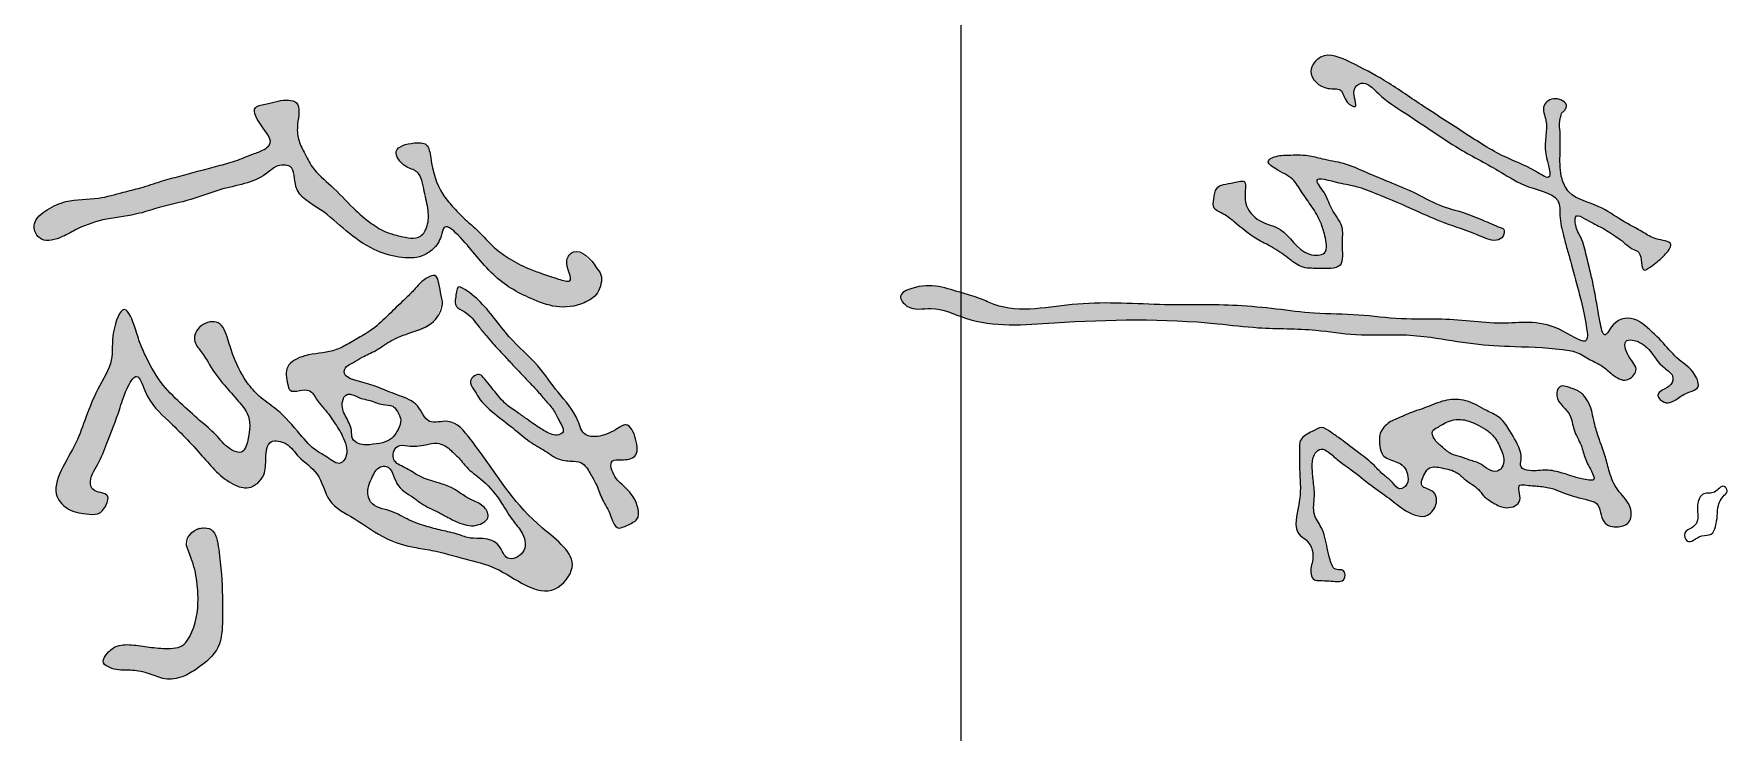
# Model space of a CAD drawing. Extents: x 174641 to 414490, y 73126 to 493158.
# Drawn here: x 317438 to 318976, y 74886 to 75520 of the extents above; entities that cross this region are included whole.
import ezdxf

# ---------------------------------------------------------------- set-up
doc = ezdxf.new("R2010")
doc.units = 0
doc.header["$LTSCALE"] = 1000
doc.header["$MEASUREMENT"] = 0
doc.layers.add('文字和字符', color=7, linetype='Continuous')

msp = doc.modelspace()

# ---------------------------------------------------------------- hatches: boundary and pattern name
at = {"layer": '文字和字符'}
h = msp.add_hatch(color=6, dxfattribs=at)
edge = h.paths.add_edge_path()
edge.add_spline(control_points=[(318824.4, 75431.6), (318824.4, 75431.3), (318824.5, 75406.8), (318824, 75391.5), (318834.5, 75370.1), (318859.4, 75366.1), (318879.6, 75350.8), (318898.1, 75341.7), (318910.4, 75333.1), (318930, 75332), (318917.8, 75317.1), (318910.9, 75312.2), (318896.5, 75300.9), (318900.2, 75321.9), (318889.2, 75325), (318878.9, 75334.3), (318863.5, 75344.1), (318850.5, 75350.3), (318837.7, 75357.9), (318838.1, 75344), (318844.8, 75334.5), (318849.1, 75315.2), (318854.1, 75296.2), (318857.7, 75275.2), (318860, 75262.6), (318864.3, 75240.7), (318873.9, 75262.7), (318891.1, 75263.4), (318905.5, 75252.4), (318918.1, 75240.4), (318931.6, 75223.5), (318946, 75215.4), (318952.6, 75198.3), (318940.3, 75195), (318932.5, 75190.2), (318923.6, 75184), (318916.1, 75186.7), (318910.2, 75195.8), (318925.6, 75198.2), (318928.2, 75211.2), (318914.7, 75218.7), (318908.4, 75231.2), (318898.4, 75239.9), (318891.5, 75242.1), (318880.8, 75243.4), (318885.8, 75225.6), (318897.6, 75216), (318884.3, 75202.4), (318871.8, 75210.5), (318863, 75219.3), (318851, 75224.3), (318841.9, 75230.9), (318818.6, 75235.8), (318787.2, 75235.8), (318745.1, 75238.2), (318711.6, 75244.7), (318676, 75248.1), (318641, 75245.4), (318597.5, 75253.2), (318555.4, 75252), (318476.7, 75262.3), (318388.6, 75260.6), (318299, 75252.7), (318257.3, 75274.4), (318234.3, 75267.6), (318221.7, 75283.4), (318249.7, 75296.3), (318272.4, 75287.3), (318297.3, 75280.6), (318329.4, 75264.9), (318388.4, 75279.4), (318460.9, 75273), (318521.4, 75275.2), (318566.5, 75270.6), (318603, 75265.7), (318641, 75266.1), (318679.5, 75260.3), (318723.7, 75262.6), (318775, 75254.3), (318812.8, 75262.7), (318850.9, 75234.8), (318847.5, 75263.7), (318841.8, 75284.1), (318835.4, 75309.4), (318830.3, 75326.3), (318826.6, 75340.9), (318823.5, 75353.8), (318825.1, 75374.9), (318794.2, 75379.5), (318767.4, 75397.7), (318727.5, 75417.6), (318691, 75444.5), (318662.5, 75461.5), (318646.8, 75479.8), (318633.4, 75468.8), (318643.3, 75450.6), (318627.9, 75458.9), (318627.5, 75472), (318609.3, 75468.7), (318592.7, 75484.2), (318609.5, 75506.1), (318637.8, 75493.1), (318666.4, 75478.1), (318700.1, 75454.4), (318735.8, 75431.9), (318771, 75408.5), (318794.6, 75400.9), (318820, 75384.1), (318806.6, 75418.7), (318815.4, 75435.1), (318806.6, 75455.6), (318819.7, 75464.5), (318832.9, 75456.9), (318828.5, 75450.4), (318825.4, 75448.4), (318825.1, 75444.7), (318823.4, 75440.2), (318824.4, 75431.7), (318824.4, 75431.6)], knot_values=[0, 0, 0, 0, 30.010681, 59.710914, 78.593199, 120.407305, 154.524141, 185.004149, 203.061643, 222.774317, 238.80713, 258.455944, 270.333782, 293.330836, 302.766156, 314.154011, 351.592667, 373.783884, 384.727657, 395.744414, 413.857163, 437.957453, 474.261753, 498.637383, 521.996218, 540.039757, 556.440551, 586.981856, 599.46137, 631.292047, 659.861277, 686.798362, 704.454635, 714.77327, 731.806988, 745.746399, 755.60273, 762.331918, 783.607358, 794.2488, 808.935268, 839.224822, 854.000646, 861.29652, 870.524529, 890.282084, 910.927322, 927.245681, 946.958313, 963.356978, 980.390735, 1000.003082, 1009.515457, 1078.314372, 1130.678307, 1184.843128, 1219.935368, 1279.461792, 1329.992924, 1402.614913, 1454.086505, 1659.988392, 1772.185683, 1817.246483, 1847.677046, 1862.240127, 1879.608782, 1944.488332, 1967.79145, 1986.349178, 2091.415626, 2201.453187, 2292.790848, 2342.000053, 2390.03078, 2446.006624, 2499.916829, 2551.206876, 2630.928051, 2705.368541, 2736.511304, 2751.139397, 2799.882761, 2838.437816, 2856.100871, 2874.060326, 2900.839764, 2911.90203, 2956.44123, 2995.684828, 3055.617738, 3138.927419, 3179.415616, 3204.798199, 3217.112426, 3237.828089, 3249.032304, 3266.585733, 3281.97368, 3312.759311, 3333.895438, 3372.534497, 3420.293911, 3476.863372, 3540.284988, 3599.822241, 3643.146119, 3661.15915, 3690.737213, 3733.200125, 3751.837118, 3768.448916, 3785.656639, 3792.541545, 3796.752385, 3800.355287, 3806.580356, 3819.839144, 3819.839144, 3819.839144, 3819.839144], degree=3, periodic=0)
h = msp.add_hatch(color=6, dxfattribs=at)
edge = h.paths.add_edge_path()
edge.add_spline(control_points=[(317949, 75308.3), (317948.9, 75308.5), (317931.4, 75329.9), (317918.1, 75312.2), (317931.8, 75292.3), (317911.5, 75298.7), (317900.9, 75302.3), (317885.1, 75308), (317870.5, 75315.4), (317855, 75326.8), (317843.4, 75340.4), (317829.7, 75351.9), (317818.9, 75363), (317804.7, 75380.1), (317800, 75398.9), (317796.8, 75421.6), (317781.5, 75422), (317761.6, 75416.4), (317774.1, 75398.9), (317790, 75396), (317792.5, 75376.9), (317797, 75361.4), (317796.8, 75346.9), (317789.1, 75332.4), (317772.5, 75336.3), (317757.7, 75339.8), (317743.1, 75348.9), (317726.5, 75363.5), (317710.1, 75381.8), (317691.9, 75396.3), (317684.3, 75412.1), (317677.7, 75424.9), (317677.1, 75439.5), (317682.7, 75461.5), (317661.2, 75460.4), (317650.6, 75456.7), (317633.4, 75454.3), (317645.8, 75435.4), (317656.6, 75421.6), (317646, 75414.2), (317635.5, 75410.8), (317621.7, 75404.7), (317599.3, 75398.9), (317576.9, 75392.6), (317553.3, 75386.6), (317536.5, 75380.6), (317517.3, 75376.1), (317495.2, 75369.4), (317470.5, 75370.7), (317450.9, 75361.6), (317438.5, 75352.1), (317438.4, 75340.6), (317446.6, 75329.8), (317464, 75335.1), (317481, 75345.9), (317505.2, 75353.2), (317530.8, 75355.5), (317555.6, 75364.3), (317581.6, 75369), (317607.4, 75379.8), (317631.9, 75383.9), (317648.4, 75391.6), (317658.4, 75401.5), (317676.3, 75402.4), (317672.9, 75374.3), (317700.1, 75361.8), (317721.5, 75340.9), (317744.7, 75324.2), (317768.8, 75316.7), (317788.5, 75316.2), (317802.1, 75324.9), (317808.2, 75333.9), (317810.8, 75350.3), (317829.5, 75332.3), (317839.6, 75318.9), (317854.9, 75301.7), (317871.4, 75288.6), (317890.8, 75279.3), (317912.9, 75270.5), (317934.9, 75273.4), (317950.2, 75282.5), (317953.4, 75293.3), (317955.3, 75300.9), (317949, 75308.2), (317949, 75308.3)], knot_values=[0, 0, 0, 0, 34.681641, 48.072065, 74.329964, 88.895095, 111.17035, 128.900452, 156.472867, 179.905372, 208.355087, 230.580725, 254.01719, 273.066721, 321.355231, 338.817261, 354.258199, 378.941826, 401.102047, 416.854172, 443.250134, 467.917341, 487.236589, 502.550058, 528.37671, 545.470375, 568.264653, 597.83009, 637.746529, 670.902739, 692.464096, 710.354936, 729.186846, 756.230528, 779.82652, 794.347921, 809.198107, 836.695152, 859.380582, 868.55181, 883.814404, 907.197348, 930.393917, 979.907693, 1004.230046, 1031.618366, 1054.147615, 1086.172461, 1127.622089, 1153.330618, 1177.300132, 1184.664421, 1199.389772, 1226.047392, 1247.395311, 1286.378592, 1328.318353, 1354.32781, 1395.269823, 1437.957794, 1469.914352, 1498.680239, 1511.344868, 1529.007775, 1555.105752, 1597.804477, 1639.655016, 1682.119963, 1714.682311, 1744.156119, 1760.024332, 1779.437309, 1790.885943, 1814.731193, 1846.001898, 1877.602297, 1905.335657, 1934.233701, 1967.004059, 2002.481722, 2023.475353, 2035.765847, 2047.212297, 2058.363573, 2058.363573, 2058.363573, 2058.363573], degree=3, periodic=0)
h = msp.add_hatch(color=6, dxfattribs=at)
edge = h.paths.add_edge_path()
edge.add_spline(control_points=[(318772.4, 75343.5), (318772.2, 75343.6), (318752.6, 75351.9), (318737.3, 75358.3), (318713.2, 75364.3), (318692, 75376.9), (318669.4, 75385.8), (318648.2, 75394.7), (318628.7, 75403.7), (318610.3, 75406.2), (318594.2, 75410.9), (318579, 75410.1), (318567.6, 75410.4), (318556.4, 75404.6), (318569.6, 75394.7), (318581.3, 75391.1), (318589.9, 75375.8), (318599.3, 75363.7), (318607.2, 75350.1), (318611.1, 75336.8), (318614.6, 75318.7), (318586.3, 75319), (318577, 75344.5), (318550.5, 75348.2), (318537.2, 75364.3), (318538.6, 75376.6), (318539.2, 75388.6), (318525, 75384), (318511.6, 75383.8), (318510.2, 75371.1), (318508.5, 75361.4), (318519.3, 75357), (318531.3, 75347.5), (318545.6, 75335.2), (318563.6, 75326.7), (318576.4, 75318), (318589.4, 75307), (318605.5, 75307.7), (318629.5, 75305.6), (318625.2, 75329.2), (318628.5, 75346.3), (318615.8, 75360.4), (318612.9, 75374), (318596.4, 75392.6), (318624.5, 75384.1), (318640.3, 75382), (318664.7, 75372.3), (318690.6, 75361.3), (318721.1, 75347.1), (318745.9, 75340.1), (318764.8, 75330.6), (318775.2, 75336.6), (318772.4, 75343.5), (318772.4, 75343.5)], knot_values=[0, 0, 0, 0, 24.542793, 52.435959, 85.650583, 121.512598, 155.916917, 186.540407, 217.474406, 244.606868, 263.102829, 287.388558, 305.597528, 314.527085, 327.332873, 353.193682, 372.630675, 395.352625, 418.617204, 435.772151, 457.249665, 475.959444, 524.49024, 552.742939, 580.507685, 599.437854, 607.362997, 621.159879, 644.090151, 657.95728, 669.398503, 679.892715, 700.008206, 736.031643, 756.664286, 782.242284, 801.590045, 823.390719, 851.090423, 877.54929, 900.135028, 924.011869, 947.574779, 965.855715, 994.232281, 1016.328926, 1045.309406, 1098.032674, 1136.336698, 1183.774373, 1208.195694, 1217.866995, 1225.149506, 1225.149506, 1225.149506, 1225.149506], degree=3, periodic=0)
h = msp.add_hatch(color=6, dxfattribs=at)
edge = h.paths.add_edge_path()
edge.add_spline(control_points=[(317809.4, 75277.2), (317809.4, 75277), (317802.3, 75252.3), (317781.8, 75250.2), (317763.2, 75242.9), (317750.1, 75232.6), (317737.5, 75227.8), (317729.3, 75221.7), (317722.3, 75219.4), (317717.1, 75208.1), (317738.7, 75204), (317753.7, 75198.4), (317770.4, 75191.4), (317788.3, 75185.4), (317795, 75163.9), (317819.1, 75172.7), (317833.8, 75153.8), (317859.2, 75119.8), (317882.5, 75081), (317938.5, 75043.3), (317903.1, 75000.6), (317866.3, 75035.4), (317829.3, 75043), (317804.5, 75050.9), (317780.4, 75054.1), (317755.2, 75061.7), (317732.4, 75079.7), (317703.5, 75093.5), (317699.3, 75122), (317679, 75133.8), (317670.1, 75148.7), (317650.7, 75153.4), (317648.4, 75134.3), (317649.5, 75118.9), (317635.2, 75105.3), (317610.9, 75113.5), (317590.6, 75138.7), (317562.2, 75168.1), (317541.6, 75185.7), (317532.4, 75215.9), (317520.4, 75194.4), (317515.8, 75175.8), (317505.4, 75152), (317498, 75129.9), (317487.8, 75116.4), (317492.4, 75102.9), (317508.1, 75104.7), (317504, 75091), (317497.4, 75082.6), (317486.2, 75084.6), (317473.5, 75085.5), (317447.2, 75103.4), (317473.7, 75138.9), (317485.1, 75170.7), (317494.9, 75197.2), (317512, 75223.2), (317507.5, 75245.9), (317520.3, 75280.4), (317530.6, 75253.1), (317534.3, 75239.7), (317542.7, 75221.6), (317553.7, 75201.5), (317573.3, 75183.5), (317589.8, 75168.3), (317605.5, 75155.4), (317614, 75143.3), (317628.9, 75138), (317634.7, 75156.4), (317635.6, 75173.8), (317621.6, 75189.4), (317611.4, 75201.2), (317599.9, 75215.3), (317593.1, 75228.8), (317581.3, 75242.4), (317589, 75257.6), (317608.6, 75261.5), (317614.8, 75242.4), (317620.6, 75223.4), (317630.3, 75204.3), (317644.7, 75189), (317663.2, 75177), (317678, 75159.2), (317692.2, 75142.3), (317705.2, 75136.3), (317715.6, 75127.2), (317724.7, 75138.6), (317720.4, 75152.8), (317711.9, 75166.8), (317703.6, 75178.6), (317695.1, 75187.6), (317689.9, 75198), (317679.9, 75196.5), (317670.7, 75194.7), (317667.9, 75205.7), (317665.7, 75220.1), (317687.4, 75230.6), (317705.7, 75230), (317721.8, 75237.5), (317733.5, 75244.4), (317747.7, 75252.5), (317760.5, 75265.3), (317772.5, 75276.7), (317782.4, 75286.2), (317789.3, 75295), (317806.6, 75306.3), (317806.6, 75289.4), (317809.4, 75277.3), (317809.4, 75277.2)], knot_values=[0, 0, 0, 0, 27.432872, 59.395361, 85.693134, 109.085552, 128.362609, 140.996926, 151.763291, 157.712951, 186.698752, 208.876995, 234.201156, 260.084919, 284.937489, 307.779824, 344.178191, 370.603449, 488.346466, 550.578274, 584.928952, 664.213103, 704.923077, 747.845979, 770.989275, 806.181381, 854.934517, 893.286489, 930.483071, 961.790102, 984.548855, 1003.508451, 1024.718144, 1046.34914, 1071.076056, 1090.271471, 1144.396456, 1205.241891, 1253.920649, 1274.470919, 1294.501491, 1322.334343, 1367.576566, 1396.031299, 1422.826029, 1429.955148, 1450.476244, 1461.8652, 1477.100741, 1492.069997, 1504.375793, 1531.897919, 1602.108595, 1637.124251, 1679.750326, 1720.374244, 1756.060039, 1787.456838, 1814.277484, 1834.999527, 1853.438436, 1895.015251, 1930.254648, 1962.79728, 1989.05807, 2013.552032, 2026.034617, 2043.218025, 2076.933867, 2099.023719, 2126.230041, 2142.894352, 2174.050972, 2191.234509, 2210.914373, 2232.75608, 2256.675267, 2280.357753, 2319.727615, 2342.899389, 2367.60531, 2410.353703, 2439.962666, 2455.364827, 2473.851128, 2482.49724, 2507.041751, 2528.398061, 2552.516989, 2565.753289, 2581.839762, 2593.467441, 2605.690383, 2613.252568, 2635.359714, 2661.00506, 2697.047344, 2713.801275, 2733.175864, 2753.931383, 2781.462056, 2807.917281, 2823.476427, 2837.489503, 2858.153182, 2884.370537, 2892.288582, 2892.288582, 2892.288582, 2892.288582], degree=3, periodic=0)
edge = h.paths.add_edge_path(flags=16)
edge.add_spline(control_points=[(317817.2, 75142), (317817.1, 75142.1), (317804.8, 75151.3), (317792.6, 75145.9), (317780.7, 75145.4), (317766.3, 75148.3), (317762.2, 75131.4), (317776.7, 75126.7), (317787.6, 75118.1), (317801.8, 75113.6), (317819, 75109), (317831.9, 75097.8), (317846.3, 75093.2), (317854, 75081.2), (317840.3, 75071.7), (317826.5, 75074.8), (317814.9, 75080.8), (317803.5, 75087), (317792.3, 75092), (317780.2, 75101.5), (317765.9, 75108.9), (317763.6, 75128.5), (317749.8, 75127.2), (317745.6, 75117.5), (317740.6, 75107.3), (317742.9, 75090.6), (317763.1, 75088.1), (317778.2, 75078.7), (317793.9, 75073), (317808.9, 75069.3), (317822.6, 75066.5), (317834.7, 75061.5), (317847.7, 75062.8), (317862.2, 75058.3), (317866.3, 75039.8), (317886.7, 75048.3), (317884, 75066.4), (317872.4, 75078.5), (317862.4, 75096.3), (317849.5, 75113), (317832.6, 75124.3), (317826.7, 75133.2), (317817.3, 75141.9), (317817.2, 75142)], knot_values=[0, 0, 0, 0, 19.744507, 34.157131, 56.912893, 69.911234, 87.399526, 104.154629, 124.530072, 146.715715, 165.190697, 198.370593, 214.639562, 229.161561, 244.798567, 268.894407, 285.44538, 299.384274, 322.908118, 336.418052, 363.110061, 388.511726, 395.681319, 413.735699, 426.886572, 444.721671, 472.606193, 498.451489, 520.637008, 541.419327, 562.830776, 579.059192, 594.65128, 616.732747, 635.831876, 655.966223, 679.349301, 698.350322, 726.390651, 763.332051, 786.837613, 805.134121, 818.66464, 818.66464, 818.66464, 818.66464], degree=3, periodic=0)
edge = h.paths.add_edge_path(flags=16)
edge.add_spline(control_points=[(317770.3, 75173.7), (317770.2, 75173.8), (317765.1, 75184.9), (317753.6, 75182.4), (317744.6, 75187.6), (317734.5, 75189), (317728.8, 75192.9), (317721.1, 75193.5), (317716.9, 75183.9), (317721, 75172.8), (317727.8, 75162.8), (317726.4, 75152.4), (317735, 75146.1), (317745.9, 75147.5), (317756.8, 75148.8), (317765.2, 75153.7), (317769.1, 75161.7), (317773, 75167), (317770.3, 75173.7), (317770.3, 75173.7)], knot_values=[0, 0, 0, 0, 14.292967, 26.663458, 46.005146, 55.397894, 68.805265, 74.060786, 84.885427, 103.559239, 122.783611, 133.392057, 143.205535, 161.756698, 177.271697, 189.090572, 200.297464, 212.920328, 218.424594, 218.424594, 218.424594, 218.424594], degree=3, periodic=0)
h = msp.add_hatch(color=6, dxfattribs=at)
edge = h.paths.add_edge_path()
edge.add_spline(control_points=[(317825.3, 75290.5), (317825.4, 75290.4), (317845.9, 75277.4), (317855.8, 75262.6), (317873.1, 75240.5), (317895.8, 75221.8), (317914.1, 75193.7), (317931.5, 75176), (317936.6, 75154.7), (317953.1, 75154.2), (317964.1, 75158.6), (317978.4, 75169.2), (317986.1, 75152.3), (317987.6, 75135), (317973.8, 75133.2), (317959.6, 75134.1), (317965.5, 75116), (317975.4, 75109.2), (317985, 75097.9), (317991.3, 75079.6), (317978, 75074.6), (317966.4, 75068.4), (317961.7, 75086.5), (317953.8, 75097.7), (317949.7, 75111.2), (317943.3, 75121.3), (317937.3, 75132.4), (317924.3, 75132), (317913.4, 75133.9), (317902.9, 75141.9), (317889.4, 75148.8), (317875, 75161.3), (317858.1, 75173.9), (317844.1, 75185.9), (317838.1, 75197.4), (317831.8, 75205.9), (317842.3, 75213.2), (317849.5, 75204.9), (317856.6, 75196), (317866.1, 75184), (317877.1, 75176.9), (317885.5, 75170.8), (317893.6, 75165.2), (317902.2, 75159.6), (317910.8, 75154.6), (317922, 75158.4), (317914.4, 75169.8), (317910.9, 75179), (317902.9, 75187.2), (317896.1, 75195.8), (317888.3, 75203.8), (317880.9, 75211.8), (317872.9, 75219.8), (317864.6, 75229.3), (317856.2, 75237.9), (317848.8, 75246.8), (317840.5, 75256.7), (317833, 75267.1), (317820.1, 75272.3), (317820, 75281.7), (317825.2, 75290.5), (317825.3, 75290.5)], knot_values=[0, 0, 0, 0, 28.666202, 58.974239, 88.991361, 140.445622, 182.443945, 226.361589, 246.003405, 261.159642, 285.403493, 300.064839, 321.637432, 343.335684, 360.576762, 372.35608, 392.086641, 412.248863, 426.515031, 455.165125, 470.118963, 480.655269, 502.385008, 524.571649, 543.872014, 558.543079, 575.923356, 590.530581, 608.177969, 621.720424, 644.672751, 671.428143, 700.314854, 733.307285, 745.026327, 756.27632, 770.758758, 775.879479, 798.783005, 820.418083, 838.303351, 852.974217, 863.749723, 878.985175, 896.219108, 903.438329, 919.617985, 935.209773, 949.206114, 965.758141, 981.234157, 995.661007, 1010.855529, 1028.447768, 1048.105951, 1061.049743, 1076.480099, 1102.025547, 1114.040319, 1128.49753, 1139.678117, 1139.678117, 1139.678117, 1139.678117], degree=3, periodic=0)
h = msp.add_hatch(color=6, dxfattribs=at)
edge = h.paths.add_edge_path()
edge.add_spline(control_points=[(318835.8, 75198.2), (318836, 75198.1), (318854.2, 75186.8), (318854, 75170.4), (318859.6, 75153), (318865.5, 75137.7), (318869.3, 75121.1), (318875.6, 75105.3), (318888.6, 75094.6), (318890.4, 75076.8), (318876.7, 75071), (318860.1, 75075.2), (318862.1, 75093.8), (318844.9, 75098.3), (318832.1, 75101), (318818.4, 75107.6), (318806.4, 75109.6), (318797, 75110), (318783.5, 75112.2), (318792.8, 75094.3), (318775.4, 75087.9), (318764.3, 75093.8), (318755.4, 75099.6), (318749.1, 75109), (318739.2, 75113.8), (318730.1, 75123.7), (318718.6, 75125.8), (318706.4, 75128.2), (318700.6, 75120.1), (318695.5, 75108), (318708.7, 75106.8), (318713.7, 75097.4), (318710.7, 75088.5), (318700.8, 75079.3), (318683.4, 75086.5), (318669.4, 75099), (318651.7, 75110.4), (318637.5, 75123.1), (318623.4, 75132.1), (318615.9, 75139.6), (318607.5, 75144.8), (318600.1, 75138.4), (318599, 75127.9), (318600.1, 75114.9), (318602.3, 75100.2), (318598.9, 75084.5), (318607.5, 75073.5), (318612.4, 75059.3), (318613.7, 75046.9), (318619.1, 75032.2), (318629.5, 75034.9), (318629.8, 75023.2), (318621.4, 75022.9), (318614.4, 75023.4), (318607.6, 75023.8), (318600.6, 75023.7), (318596.4, 75032.3), (318600.3, 75041.2), (318600, 75052.7), (318595.1, 75060.5), (318579.9, 75069), (318590.7, 75097.1), (318587.4, 75121.4), (318588.1, 75139.1), (318587.5, 75153.8), (318598.4, 75158.3), (318607.9, 75164.8), (318617, 75157.9), (318625, 75152.5), (318633.9, 75145.8), (318644.1, 75138), (318655.1, 75129.7), (318663.7, 75119.4), (318672.3, 75114.2), (318678, 75104.6), (318687.4, 75111.4), (318686.3, 75120), (318683, 75128.3), (318673.9, 75132.8), (318662.8, 75135.5), (318660.4, 75147), (318659.8, 75158.2), (318668.5, 75168.3), (318679.7, 75171.9), (318689.2, 75176.8), (318701.4, 75180.1), (318714.7, 75186.8), (318732.7, 75189.7), (318747.3, 75184.5), (318758.5, 75177.5), (318772.4, 75172), (318781.5, 75154.6), (318791, 75140), (318787.3, 75125.7), (318799.8, 75122.4), (318811.6, 75125.3), (318825.6, 75122.1), (318838, 75117.7), (318846, 75115.4), (318856.9, 75114.2), (318852.1, 75125.2), (318847, 75133.1), (318844.1, 75148), (318836.1, 75159.7), (318835.1, 75174.1), (318826.2, 75182.4), (318820.2, 75190.3), (318822.2, 75204.1), (318835.7, 75198.2), (318835.8, 75198.2)], knot_values=[0, 0, 0, 0, 24.512001, 49.882294, 72.277412, 98.738469, 118.409447, 143.109669, 167.776883, 187.618262, 203.042037, 222.126752, 247.275306, 258.48372, 289.86628, 303.795246, 321.379231, 338.707377, 347.328395, 366.307106, 385.237264, 403.506228, 418.562709, 428.786369, 449.648574, 463.118664, 483.023077, 498.54091, 507.708607, 523.614939, 538.272825, 548.331434, 564.446663, 573.613544, 601.356343, 627.727416, 655.753502, 687.468657, 707.386499, 724.030195, 733.822997, 742.988374, 758.369859, 776.521682, 797.368312, 820.285411, 838.875384, 852.53501, 881.495768, 896.424896, 904.484831, 916.221913, 924.49056, 934.624145, 946.353648, 953.359124, 961.492881, 980.267656, 992.004738, 1008.557493, 1015.80342, 1061.650078, 1099.490071, 1123.473109, 1136.892554, 1154.792681, 1167.453766, 1180.555905, 1196.223819, 1209.542153, 1226.270416, 1249.735518, 1266.970627, 1281.05191, 1293.130439, 1303.91699, 1316.71909, 1326.731209, 1339.888064, 1357.279911, 1369.076666, 1385.0742, 1402.881823, 1419.32573, 1433.82478, 1447.087554, 1471.921893, 1495.500471, 1520.791964, 1533.894554, 1550.83807, 1581.024251, 1611.984954, 1621.45011, 1633.096343, 1654.387173, 1674.742462, 1691.115782, 1707.380906, 1715.678547, 1723.570803, 1743.940975, 1761.902668, 1783.344225, 1802.439161, 1818.418402, 1831.919163, 1844.453477, 1860.498716, 1860.498716, 1860.498716, 1860.498716], degree=3, periodic=0)
edge = h.paths.add_edge_path(flags=16)
edge.add_spline(control_points=[(318770.4, 75143.8), (318770.4, 75143.9), (318764.7, 75155.6), (318757.3, 75161.1), (318748.5, 75165.8), (318740.4, 75169.5), (318731.8, 75170.4), (318724.3, 75169.1), (318718, 75165.9), (318713.1, 75162.9), (318706.9, 75159.6), (318710.5, 75150.7), (318717.3, 75145.3), (318724.9, 75138.4), (318734.2, 75136.5), (318742.9, 75132.8), (318752.3, 75130.6), (318758.8, 75124.3), (318766.5, 75121.9), (318772.9, 75126.5), (318774, 75134), (318772.6, 75138.7), (318770.5, 75143.8), (318770.4, 75143.8)], knot_values=[0, 0, 0, 0, 17.49913, 30.768414, 43.809406, 57.820521, 67.761158, 79.395962, 89.172864, 96.402516, 104.532234, 113.624822, 128.719094, 142.570854, 155.091253, 167.081152, 182.063386, 194.044375, 204.792336, 212.007375, 223.839632, 231.821798, 237.531752, 237.531752, 237.531752, 237.531752], degree=3, periodic=0)
h = msp.add_hatch(color=6, dxfattribs=at)
edge = h.paths.add_edge_path()
edge.add_spline(control_points=[(317577.6, 75053.9), (317577.7, 75053.7), (317586.6, 75030.6), (317588, 75008.8), (317586.2, 74982.9), (317574.7, 74963.1), (317559.6, 74961.8), (317545.4, 74962.7), (317529.7, 74965.5), (317514.7, 74966.1), (317505.6, 74959.3), (317497.9, 74947.9), (317514.5, 74941.5), (317527.8, 74942.9), (317543.1, 74939.9), (317557.4, 74932.7), (317573.7, 74935.4), (317590.1, 74945.9), (317609, 74961.2), (317609.8, 74994.1), (317609.9, 75023.8), (317606.3, 75050.1), (317603.7, 75073.4), (317579.4, 75073.5), (317577.6, 75054), (317577.6, 75053.9)], knot_values=[0, 0, 0, 0, 27.563865, 56.695241, 102.242536, 124.004216, 136.411448, 158.63331, 179.899671, 199.3513, 213.673571, 224.845605, 243.023995, 261.921703, 282.270986, 301.572813, 323.389476, 342.524862, 378.241957, 410.829433, 464.696782, 494.311037, 519.262799, 542.254368, 560.867544, 560.867544, 560.867544, 560.867544], degree=3, periodic=0)

# ---------------------------------------------------------------- linework, layer by layer
msp.add_line((318280.3, 82126.1), (318280.3, 74126.1))
at = {"layer": '文字和字符', "color": 6}
for points, start_tangent, end_tangent in [([(318824.4, 75431.6), (318824.4, 75409.9), (318826.2, 75388.6), (318832.7, 75376.7), (318859.8, 75363.4), (318880.9, 75350.9), (318900, 75340.1), (318911.7, 75334.2), (318925, 75329.2), (318919.2, 75319.3), (318908.3, 75310.1), (318900.9, 75305.9), (318895.9, 75321.8), (318890, 75325.2), (318883.4, 75330.1), (318861, 75345), (318846.8, 75352.5), (318839.4, 75355), (318838.5, 75347.1), (318843.5, 75335.1), (318848.5, 75318.4), (318854.5, 75293), (318857.7, 75275.7), (318860.7, 75259.1), (318865.1, 75246.9), (318872.6, 75256), (318894.2, 75260.2), (318901.7, 75255.2), (318918.3, 75239.4), (318932.5, 75224.4), (318946.6, 75211.1), (318949.1, 75198.6), (318942.4, 75195.3), (318931.6, 75189.5), (318922.5, 75185.3), (318915.8, 75187.8), (318913.3, 75192), (318925, 75202), (318926.6, 75209.5), (318919.2, 75216.9), (318905, 75233.6), (318896.7, 75240.2), (318891.7, 75241.9), (318885.1, 75241.9), (318886.7, 75227.8), (318893.4, 75214.4), (318885.1, 75206.1), (318871.8, 75211.1), (318862.6, 75218.6), (318851.8, 75224.4), (318839.4, 75231.1), (318832.7, 75232.7), (318783.3, 75236.4), (318745.6, 75239), (318707, 75244.8), (318681.8, 75247), (318638.9, 75247.2), (318602.7, 75251.2), (318550.4, 75253.5), (318513.5, 75257.1), (318365.1, 75257.9), (318284.4, 75262.2), (318253.1, 75271), (318231.3, 75273.2), (318225.5, 75281.9), (318235.7, 75289.2), (318282.2, 75284.8), (318298.2, 75279.7), (318310.6, 75274.6), (318386.3, 75274.9), (318465.6, 75274.4), (318531.4, 75273.6), (318566.7, 75270.4), (318601.2, 75266.7), (318641.5, 75265), (318680.2, 75261.6), (318717.1, 75261.2), (318774.5, 75257.6), (318827.6, 75250.1), (318848.6, 75242.4), (318848.6, 75252.9), (318841.1, 75287.2), (318833.9, 75314.1), (318830.4, 75326.3), (318827.2, 75338.8), (318824.1, 75357.9), (318823.7, 75365.8), (318795.8, 75381.6), (318770.7, 75394.8), (318733.1, 75416), (318682.9, 75449), (318659.4, 75466.2), (318643.7, 75475.6), (318637.4, 75469.4), (318638.2, 75454.4), (318631.2, 75458.4), (318624.9, 75469.4), (318613.9, 75470.9), (318598.2, 75486.6), (318606.9, 75499.2), (318634.3, 75494.5), (318664.7, 75478.2), (318698.7, 75455.8), (318737, 75430.9), (318773.9, 75408.9), (318802.1, 75395.6), (318813.9, 75390.1), (318811.5, 75411.3), (318811.5, 75441.9), (318809.9, 75455.2), (318820.1, 75461.5), (318830.3, 75454.4), (318827.8, 75450.2), (318825.7, 75448), (318825.1, 75445.5), (318824.1, 75441.1), (318824.4, 75431.6)], (0, -1), (0, -1)), ([(317949, 75308.3), (317928.3, 75322.3), (317922.4, 75314.7), (317925.1, 75296), (317914.7, 75297.7), (317899.5, 75302.8), (317887.5, 75307.3), (317869.9, 75316.4), (317856.4, 75326.5), (317842, 75341.1), (317830.1, 75351.9), (317818.3, 75364), (317809.8, 75374.8), (317798.8, 75407.8), (317794.6, 75419.7), (317783.6, 75421.3), (317767.5, 75413.7), (317776, 75400.2), (317786.1, 75395.1), (317792.9, 75377.3), (317796.4, 75359.9), (317795.5, 75346), (317789.5, 75336.7), (317770.9, 75336.7), (317759.1, 75340.1), (317744.8, 75348.3), (317728.6, 75362.1), (317708.3, 75382.4), (317691.4, 75399.3), (317683.8, 75412.9), (317678.7, 75424.7), (317677.9, 75438.3), (317677, 75457.7), (317660.1, 75459.4), (317649.9, 75456.9), (317639.8, 75453.5), (317646.6, 75434.9), (317652.5, 75419.7), (317647.4, 75415.4), (317637.3, 75411.2), (317621.5, 75405.1), (317605.5, 75400.5), (317571, 75391.2), (317554.1, 75386.5), (317535.3, 75380.6), (317519.6, 75376.5), (317497.1, 75371.2), (317467.4, 75368), (317450.5, 75360.6), (317438.8, 75347.8), (317438.8, 75342.5), (317445.2, 75334), (317464.2, 75336.2), (317477.9, 75343.3), (317504.6, 75352.1), (317534.3, 75357.4), (317552.3, 75362.7), (317580.9, 75369.9), (317610.1, 75379.5), (317632.4, 75385.2), (317650.9, 75394.5), (317658.4, 75399.8), (317671.1, 75399.8), (317676.4, 75381.8), (317698.7, 75360.6), (317722, 75341.5), (317747.5, 75324.5), (317769.9, 75317.6), (317791.1, 75318.8), (317800.8, 75324.9), (317808.2, 75336.7), (317811.1, 75344.5), (317825.7, 75335.5), (317840.4, 75318.4), (317855.8, 75301.7), (317871.6, 75289.4), (317890.1, 75279.9), (317912.6, 75272.7), (317938, 75276.1), (317950.1, 75285.1), (317953.4, 75293.3), (317953.4, 75301.6), (317949, 75308.3)], (-0.51913, 0.854695), (-0.51913, 0.854695)), ([(318772.4, 75343.5), (318756.1, 75350.4), (318737.4, 75357.7), (318714.6, 75365.1), (318691.4, 75376.5), (318668.6, 75386.2), (318648.2, 75394.8), (318627.5, 75402.9), (318608.4, 75407), (318595.3, 75409.9), (318577.9, 75410.3), (318564.8, 75408.6), (318559.5, 75405), (318565.6, 75398.1), (318581.5, 75388.3), (318589.7, 75376.9), (318599, 75363.4), (318607.1, 75348.8), (318610.8, 75337), (318610.4, 75321.5), (318597, 75320.3), (318570.2, 75342.8), (318551.5, 75350.8), (318539, 75366.4), (318538.7, 75380), (318538.1, 75385.7), (318528.2, 75385.4), (318512.6, 75380), (318510, 75370.4), (318510.3, 75362.1), (318516.6, 75357.9), (318528.5, 75349.6), (318549.2, 75334), (318562.3, 75326.9), (318577.6, 75316.7), (318589.3, 75309), (318604.9, 75307.3), (318624.6, 75310.3), (318626.4, 75329.3), (318626, 75345.6), (318617.4, 75360.5), (318610.1, 75375.9), (318603.4, 75387.2), (318623.7, 75384.9), (318639.3, 75381.6), (318658.9, 75374.5), (318693.9, 75359.6), (318719.2, 75348.7), (318751.3, 75337), (318768.6, 75333.4), (318773.5, 75338.4), (318772.4, 75343.5)], (-0.919041, 0.394162), (-0.919041, 0.394162)), ([(317809.4, 75277.2), (317801.3, 75259.2), (317780.7, 75249), (317763.1, 75241.8), (317748.8, 75232.8), (317736.4, 75226.6), (317728.6, 75221.9), (317722, 75217.8), (317720.2, 75214), (317738.3, 75203.5), (317753.4, 75198.4), (317770.4, 75191.7), (317786.7, 75182.5), (317797.7, 75168.4), (317814.2, 75168.4), (317834.8, 75152.3), (317846.2, 75137), (317900.2, 75071.5), (317927.2, 75035.7), (317911.8, 75016.4), (317857.7, 75034.8), (317829.7, 75043.5), (317799.7, 75051.2), (317783.3, 75054.1), (317759.1, 75061.8), (317729.2, 75080.2), (317707, 75096.6), (317695.4, 75120.8), (317678.9, 75136.3), (317667.4, 75147.9), (317653.8, 75149.8), (317649, 75135.3), (317647.1, 75119.8), (317633.5, 75108.2), (317620, 75111.1), (317591, 75137.2), (317560.6, 75168.8), (317539, 75196.5), (317531.6, 75209.3), (317522.8, 75197.8), (317516.1, 75178.9), (317504.5, 75148.5), (317496.5, 75129.6), (317489.8, 75111.5), (317491.8, 75106.7), (317505.3, 75100.7), (317504, 75092.6), (317496.5, 75084.5), (317485.8, 75084.5), (317477, 75085.8), (317460.8, 75097.3), (317475, 75145.9), (317484.6, 75169.2), (317496.4, 75197.6), (317508.7, 75224.1), (317510.7, 75249.8), (317520.8, 75270), (317530.3, 75253.1), (317535, 75239), (317540.4, 75226.8), (317555.9, 75201.2), (317573.7, 75183.1), (317591.1, 75167.4), (317605.1, 75154.6), (317617.9, 75142.5), (317626.7, 75140.5), (317632.7, 75151.3), (317632.1, 75175.6), (317622.6, 75188.4), (317609.8, 75203.2), (317602.4, 75212.7), (317590.3, 75231.6), (317584.2, 75242.4), (317590.3, 75255.2), (317605.8, 75257.9), (317614.5, 75243), (317619.9, 75226.8), (317633.4, 75201.9), (317644.9, 75189.7), (317659, 75178.9), (317680.2, 75156.6), (317695.3, 75141.5), (317704.8, 75135.8), (317717.1, 75130.6), (317721.3, 75135.2), (317719.6, 75152.8), (317712.1, 75166.2), (317701.8, 75180.2), (317695.7, 75187.6), (317688.2, 75196.4), (317679.8, 75196.4), (317671, 75196.8), (317668.9, 75201.9), (317668.9, 75217.8), (317684.4, 75227.9), (317710, 75232.6), (317721.1, 75237.3), (317733.2, 75244.2), (317745.9, 75252.2), (317760.7, 75265.4), (317774.4, 75278.6), (317782.4, 75286.5), (317789.2, 75293.9), (317802.4, 75300.8), (317808.2, 75282.8), (317809.4, 75277.2)], (0.051807, -0.998657), (0.051807, -0.998657)), ([(317825.3, 75290.5), (317842.1, 75278.5), (317856.5, 75262.1), (317870.1, 75245.3), (317896.1, 75218.8), (317914.5, 75194.8), (317932.5, 75168.8), (317939.3, 75156.4), (317950.1, 75154.8), (317966.5, 75160.8), (317976.1, 75165.2), (317984.9, 75152.4), (317984.1, 75136.7), (317972.1, 75133.5), (317963.7, 75132.3), (317966.1, 75118.3), (317976.1, 75107.8), (317982.6, 75099.8), (317986.1, 75079.5), (317976.9, 75073.9), (317969.7, 75071.5), (317961.3, 75084.7), (317954.1, 75098.9), (317948.8, 75111.8), (317943.6, 75121), (317935.7, 75130.7), (317925.3, 75132.3), (317912.9, 75135.1), (317904.6, 75140.3), (317890.5, 75148.9), (317875.3, 75160.8), (317858.9, 75173.6), (317842.1, 75190.4), (317837.7, 75197.6), (317834.9, 75205.2), (317843.7, 75210.8), (317846.5, 75208.4), (317856.9, 75195.6), (317867.3, 75184), (317877.7, 75176.4), (317886.3, 75170.3), (317892.7, 75165.8), (317901.9, 75159.9), (317913.7, 75156), (317918.5, 75158), (317915.3, 75169.2), (317910, 75179.1), (317903.5, 75186.8), (317895.8, 75195.9), (317888.2, 75204), (317881, 75211.6), (317873.4, 75219.5), (317864.9, 75228.8), (317855.3, 75239.2), (317849.2, 75246.4), (317842.1, 75254.9), (317829.3, 75268.1), (317822.1, 75272.9), (317821.7, 75283.3), (317825.3, 75290.5)], (0.904095, -0.427331), (0.904095, -0.427331)), ([(318835.8, 75198.2), (318849.5, 75187), (318855, 75169.6), (318859.4, 75154.1), (318865.6, 75136), (318869.3, 75122.4), (318876.8, 75106.2), (318887.4, 75091.9), (318887.4, 75077.6), (318877.4, 75072.6), (318864.4, 75077), (318857.5, 75093.8), (318850.1, 75096.9), (318828.3, 75103.1), (318819, 75106.8), (318806.6, 75109.3), (318794.2, 75110.5), (318787.9, 75110.5), (318787.9, 75096.9), (318776.1, 75090), (318763.7, 75094.4), (318755, 75100.8), (318750.3, 75106.5), (318738.2, 75115.5), (318730.8, 75121.7), (318717.1, 75126.1), (318705.9, 75126.1), (318701.6, 75121.1), (318699.1, 75109.9), (318708.4, 75105), (318712.2, 75098.7), (318709, 75087.5), (318704.1, 75083.2), (318684.5, 75087.2), (318669.2, 75098.5), (318652.8, 75110.3), (318634.8, 75124.4), (318623.2, 75132.8), (318614, 75140.5), (318607.5, 75143.2), (318602.1, 75139.4), (318599.4, 75128.6), (318600.2, 75115.5), (318601.3, 75100.6), (318601.3, 75084.1), (318607.5, 75072.1), (318610.9, 75062.9), (318615.5, 75042.6), (318621.7, 75033.7), (318627.4, 75033), (318627.8, 75024.5), (318622.1, 75023), (318614.8, 75023.4), (318606.3, 75023.8), (318601.3, 75024.5), (318598.3, 75029.5), (318599.8, 75043), (318599.4, 75051.4), (318592.9, 75061.4), (318588.7, 75064.5), (318587.9, 75097.5), (318587.9, 75124.8), (318587.9, 75142), (318589, 75151.7), (318599.4, 75159.3), (318607.9, 75162.8), (318616.3, 75158.6), (318625.5, 75152), (318633.2, 75146.3), (318642.8, 75139), (318655.8, 75128.2), (318664.6, 75119.4), (318672.3, 75112.9), (318678.9, 75107.1), (318685.4, 75111.3), (318685.8, 75120.5), (318682.7, 75127.1), (318674.6, 75132.1), (318663.5, 75137.8), (318660.8, 75145.9), (318661.2, 75157.4), (318669.3, 75167.4), (318680, 75172.4), (318689.6, 75176.6), (318698.7, 75179.6), (318715.4, 75186), (318732.2, 75188.2), (318749.6, 75182.7), (318757.9, 75178.2), (318768.6, 75172.4), (318781.7, 75155), (318789, 75133.9), (318789, 75127.1), (318796.7, 75123.7), (318812, 75124.1), (318826.5, 75121.5), (318837.7, 75117.9), (318849.1, 75115.2), (318855, 75115.6), (318853.8, 75121.1), (318847.4, 75134.4), (318843.5, 75146.7), (318837.1, 75160.8), (318833.3, 75174), (318826.1, 75183), (318821.4, 75191.5), (318824.4, 75200), (318835.8, 75198.2)], (0.95874, -0.284283), (0.95874, -0.284283)), ([(317770.3, 75173.7), (317764.3, 75182.1), (317755.5, 75183.7), (317742.2, 75187.7), (317735.6, 75189.3), (317726.6, 75192.9), (317722.8, 75192.9), (317718.6, 75186.3), (317721.4, 75173.1), (317726.8, 75160.3), (317727.8, 75152.8), (317733.2, 75148.2), (317746.6, 75147.6), (317757.5, 75149.8), (317764.7, 75154.4), (317769.1, 75161.1), (317771.5, 75169.9), (317770.3, 75173.7)], (-0.423645, 0.905829), (-0.423645, 0.905829)), ([(318770.4, 75143.8), (318764.1, 75154.7), (318756.9, 75161.1), (318748.7, 75165.6), (318739.3, 75169.3), (318732.2, 75170.1), (318723.9, 75168.6), (318717.6, 75165.6), (318713.1, 75162.9), (318708.6, 75159.2), (318710.1, 75152.8), (318717.6, 75144.9), (318725.6, 75139), (318734.2, 75136.2), (318742.3, 75133.3), (318752.4, 75129.6), (318759.6, 75124.7), (318767.2, 75123.2), (318771.4, 75126.1), (318773.4, 75134.4), (318772, 75140), (318770.4, 75143.8)], (-0.370772, 0.928724), (-0.370772, 0.928724)), ([(317817.2, 75142), (317804.6, 75148.5), (317794.3, 75147.1), (317777.9, 75146.2), (317768.6, 75145.7), (317765.3, 75133.6), (317775.1, 75126.5), (317787.7, 75119.1), (317802.7, 75113.4), (317815.3, 75109.2), (317835.9, 75097.1), (317846.2, 75091.4), (317850.9, 75082.1), (317842.5, 75074.6), (317825.2, 75076), (317814.4, 75081.1), (317805.5, 75085.8), (317790.5, 75093.8), (317782.6, 75099.4), (317768.1, 75112), (317758.3, 75127.5), (317753.1, 75127), (317745.2, 75116.7), (317741.9, 75107.8), (317744.2, 75095.2), (317762.5, 75086.8), (317779.3, 75078.8), (317794.3, 75073.2), (317808.8, 75069.4), (317823.7, 75065.7), (317835, 75062.4), (317846.2, 75062), (317860.7, 75055.4), (317868.7, 75044.2), (317882.2, 75049.3), (317882.2, 75066.2), (317874.2, 75077.3), (317863.1, 75094.2), (317846, 75114.5), (317832.9, 75125.3), (317824.2, 75135.2), (317817.2, 75142)], (-0.711393, 0.702795), (-0.711393, 0.702795)), ([(318974.6, 75102.3), (318968.3, 75092.1), (318967.2, 75082.7), (318965.6, 75073), (318961.7, 75065.9), (318953.1, 75064.4), (318939.8, 75059.7), (318937.9, 75067.1), (318944.1, 75071.8), (318948.8, 75076.9), (318949.2, 75092.1), (318955.1, 75102.7), (318964.8, 75104.2), (318973.4, 75109.3), (318976.2, 75105.4), (318974.6, 75102.3)], (-0.736199, -0.676765), (-0.736199, -0.676765)), ([(317577.6, 75053.9), (317584.4, 75033.8), (317587.4, 75011.7), (317581.9, 74977.1), (317571.6, 74963.9), (317562.3, 74962.2), (317545.2, 74963.1), (317529, 74965.2), (317514.1, 74964.3), (317505.2, 74957.9), (317501.3, 74950.3), (317513.3, 74943), (317527.8, 74942.2), (317543.1, 74939.2), (317557.2, 74934.5), (317573.8, 74936.6), (317586.6, 74943.9), (317605.7, 74963.5), (317609.6, 74988.2), (317608.7, 75029.6), (317606.2, 75052.2), (317599.3, 75070.1), (317581.9, 75067.5), (317577.6, 75053.9)], (0.368687, -0.929554), (0.368687, -0.929554))]:
    msp.add_spline(points, degree=3, dxfattribs=dict(at, start_tangent=start_tangent, end_tangent=end_tangent))

doc.saveas('drawing.dxf')
